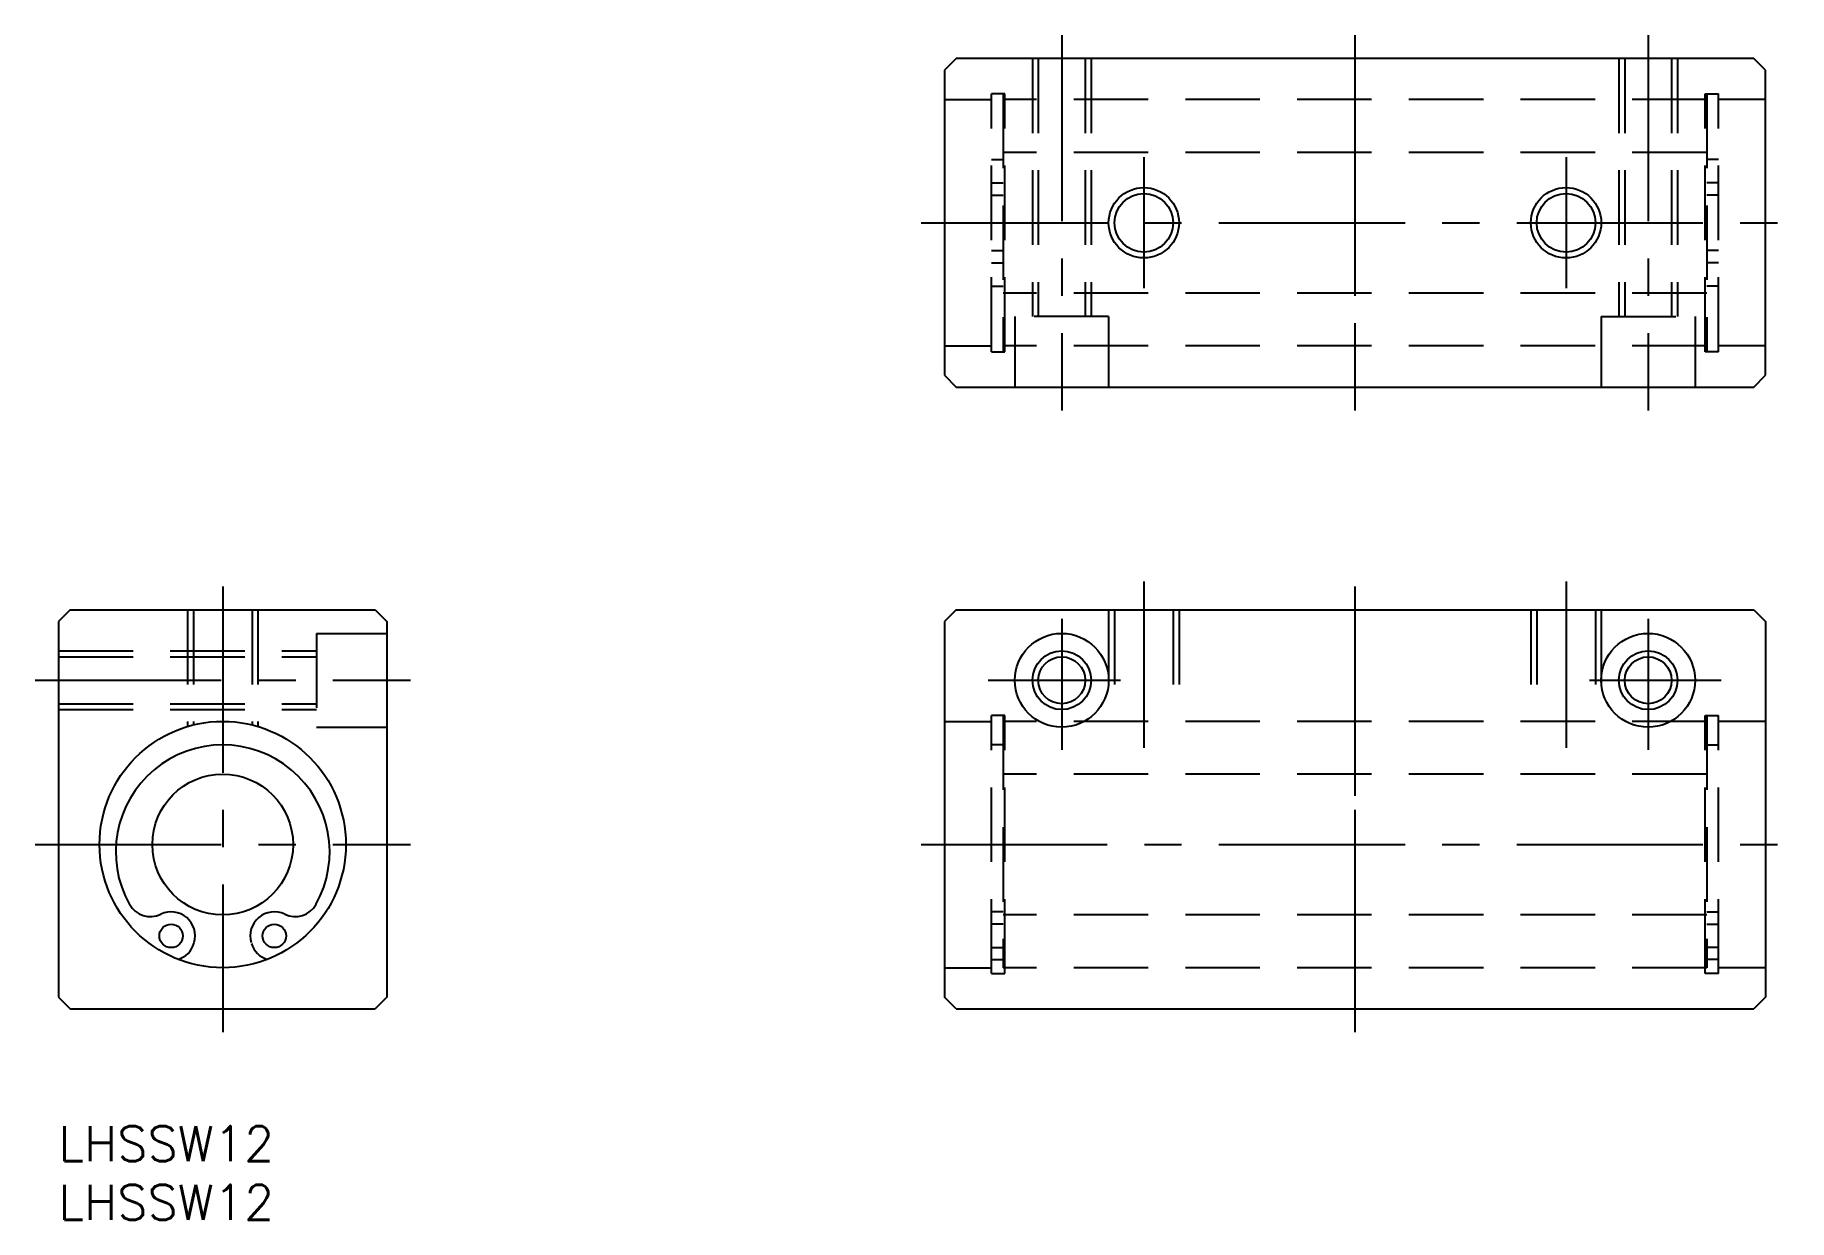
# Model space of a CAD drawing. Extents: x -2 to 148, y -8 to 93.
import ezdxf

# ---------------------------------------------------------------- set-up
doc = ezdxf.new("R2010")
doc.units = 0
doc.header["$LTSCALE"] = 0.5
doc.linetypes.add('CENTER', pattern=[50.8, 31.75, -6.35, 6.35, -6.35])
doc.linetypes.add('DASHED', pattern=[19.05, 12.7, -6.35])
for name, color, linetype in [('MSM_CENTER', 1, 'CENTER'), ('MSM_CONTINUOUS', 7, 'CONTINUOUS'), ('MSM_DASHED', 4, 'DASHED'), ('MSM_NARROW', 5, 'CONTINUOUS'), ('MSM_PART_NUMBER', 7, 'CONTINUOUS')]:
    doc.layers.add(name, color=color, linetype=linetype)
doc.styles.get("Standard").update_dxf_attribs({"font": 'txt.shx', "height": 3, "bigfont": 'bigfont.shx'})

# ---------------------------------------------------------------- blocks, each defined once
blk = doc.blocks.new('*U13')
at = {"layer": 'MSM_PART_NUMBER'}
blk.add_text('LHSSW12', height=3, dxfattribs=at).set_placement((0, -3))
blk = doc.blocks.new('*U14')
at = {"layer": 'MSM_PART_NUMBER'}
blk.add_text('LHSSW12', height=3, dxfattribs=at).set_placement((0, -8))

msp = doc.modelspace()

# ---------------------------------------------------------------- linework, layer by layer
at = {"layer": 'MSM_CENTER'}
for p, q in [((85.54, 93), (85.54, 61)), ((110.54, 93), (110.54, 61)), ((135.54, 93), (135.54, 61)), ((92.54, 82.58), (92.54, 71.42)), ((128.54, 82.58), (128.54, 71.42)), ((73.54, 77), (147.54, 77)), ((92.54, 46.42), (92.54, 32.25)), ((128.54, 46.42), (128.54, 32.25)), ((14, 46), (14, 8)), ((110.54, 46), (110.54, 8)), ((85.54, 43.25), (85.54, 32.08)), ((135.54, 43.25), (135.54, 32.08)), ((-2, 38), (30, 38)), ((79.28, 38), (90.54, 38)), ((130.54, 38), (141.78, 38)), ((-2, 24), (30, 24)), ((73.54, 24), (147.54, 24))]:
    msp.add_line(p, q, dxfattribs=at)
at = {"layer": 'MSM_CONTINUOUS'}
for p, q in [((76.54, 91), (75.54, 90)), ((75.54, 90), (75.54, 64)), ((144.54, 91), (76.54, 91)), ((145.54, 90), (144.54, 91)), ((145.54, 64), (145.54, 90)), ((75.54, 64), (76.54, 63)), ((76.54, 63), (144.54, 63)), ((144.54, 63), (145.54, 64)), ((1, 44), (0, 43)), ((1, 44), (27, 44)), ((27, 44), (28, 43)), ((76.54, 44), (75.54, 43)), ((76.54, 44), (144.54, 44)), ((144.54, 44), (145.54, 43)), ((0, 43), (0, 11)), ((28, 43), (28, 11)), ((75.54, 43), (75.54, 11)), ((145.54, 43), (145.54, 11)), ((28, 35), (28, 35)), ((28, 27), (28, 27)), ((11.55, 15.57), (11.57, 15.63)), ((0, 11), (1, 10)), ((28, 11), (27, 10)), ((76.54, 10), (75.54, 11)), ((145.54, 11), (144.54, 10)), ((1, 10), (27, 10)), ((76.54, 10), (144.54, 10))]:
    msp.add_line(p, q, dxfattribs=at)
for centre, radius in [((92.54, 77), 2.5), ((128.54, 77), 2.5), ((85.54, 38), 4), ((135.54, 38), 4), ((85.54, 38), 2), ((135.54, 38), 2), ((14, 24), 10.5), ((14, 24), 6), ((9.6, 16.21), 1), ((18.4, 16.21), 1)]:
    msp.add_circle(centre, radius, dxfattribs=at)
for centre, radius, start, end in [((14, 23.37), 9.12, 330.641, 209.359), ((7.83, 19.91), 2.05, 209.359, 295.519), ((9.6, 16.21), 2.05, 343.794, 115.519), ((18.4, 16.21), 2.05, 64.481, 196.206), ((20.17, 19.91), 2.05, 244.481, 330.641), ((9.63, 16.13), 2, 286.4159, 343.794), ((18.37, 16.13), 2, 196.206, 253.5841)]:
    msp.add_arc(centre, radius, start, end, dxfattribs=at)
at = {"layer": 'MSM_DASHED'}
for p, q in [((83.04, 91), (83.04, 69)), ((83.54, 91), (83.54, 69)), ((87.54, 91), (87.54, 69)), ((88.04, 91), (88.04, 69)), ((133.04, 91), (133.04, 69)), ((133.54, 91), (133.54, 69)), ((137.54, 91), (137.54, 69)), ((138.04, 91), (138.04, 69)), ((75.54, 87.5), (79.54, 87.5)), ((79.54, 66), (79.54, 88)), ((80.69, 88), (79.54, 88)), ((80.54, 88), (80.54, 66)), ((140.54, 87.5), (80.54, 87.5)), ((80.69, 66), (80.69, 88)), ((110.54, 87.5), (110.54, 66.5)), ((140.39, 88), (141.54, 88)), ((140.39, 66), (140.39, 88)), ((140.54, 88), (140.54, 66)), ((141.54, 66), (141.54, 88)), ((145.54, 87.5), (141.54, 87.5)), ((79.54, 82.4), (80.54, 82.4)), ((140.54, 83), (80.54, 83)), ((141.54, 82.4), (140.54, 82.4)), ((79.54, 80.4), (80.54, 80.4)), ((79.54, 79.35), (80.54, 79.35)), ((141.54, 80.4), (140.54, 80.4)), ((141.54, 79.35), (140.54, 79.35)), ((79.54, 74.65), (80.54, 74.65)), ((79.54, 73.6), (80.54, 73.6)), ((141.54, 74.65), (140.54, 74.65)), ((141.54, 73.6), (140.54, 73.6)), ((79.54, 71.6), (80.54, 71.6)), ((140.54, 71), (80.54, 71)), ((141.54, 71.6), (140.54, 71.6)), ((89.54, 69), (81.54, 69)), ((81.54, 69), (81.54, 63)), ((89.54, 69), (89.54, 63)), ((131.54, 69), (131.54, 63)), ((131.54, 69), (139.54, 69)), ((139.54, 69), (139.54, 63)), ((75.54, 66.5), (79.54, 66.5)), ((79.54, 66), (80.69, 66)), ((140.54, 66.5), (80.54, 66.5)), ((141.54, 66), (140.39, 66)), ((145.54, 66.5), (141.54, 66.5)), ((11, 44), (11, 34.06)), ((11.5, 44), (11.5, 34.2)), ((16.5, 44), (16.5, 34.2)), ((17, 44), (17, 34.06)), ((89.54, 44), (89.54, 34.5)), ((90.04, 44), (90.04, 34.5)), ((95.04, 44), (95.04, 34.5)), ((95.54, 44), (95.54, 34.5)), ((125.54, 44), (125.54, 34.5)), ((126.04, 44), (126.04, 34.5)), ((131.04, 44), (131.04, 34.5)), ((131.54, 44), (131.54, 34.5)), ((22, 42), (22, 34)), ((22, 42), (28, 42)), ((0, 40.5), (22, 40.5)), ((0, 40), (22, 40)), ((0, 36), (22, 36)), ((0, 35.5), (22, 35.5)), ((75.54, 34.5), (79.54, 34.5)), ((79.54, 13), (79.54, 35)), ((80.69, 35), (79.54, 35)), ((80.54, 35), (80.54, 13.5)), ((140.54, 34.5), (80.54, 34.5)), ((80.69, 13), (80.69, 35)), ((110.54, 34.5), (110.54, 13.5)), ((140.39, 13), (140.39, 35)), ((140.39, 35), (141.54, 35)), ((140.54, 35), (140.54, 13.5)), ((141.54, 13), (141.54, 35)), ((145.54, 34.5), (141.54, 34.5)), ((22, 34), (28, 34)), ((80.54, 32.5), (79.54, 32.5)), ((140.54, 32.5), (141.54, 32.5)), ((140.54, 30), (80.54, 30)), ((80.54, 18.26), (79.54, 18.26)), ((140.54, 18), (80.54, 18)), ((140.54, 18.26), (141.54, 18.26)), ((80.54, 17.21), (79.54, 17.21)), ((140.54, 17.21), (141.54, 17.21)), ((79.54, 15.21), (80.54, 15.21)), ((141.54, 15.21), (140.54, 15.21)), ((75.54, 13.5), (79.54, 13.5)), ((79.54, 14.21), (80.54, 14.21)), ((140.54, 13.5), (80.54, 13.5)), ((141.54, 14.21), (140.54, 14.21)), ((145.54, 13.5), (141.54, 13.5)), ((79.54, 13), (80.69, 13)), ((141.54, 13), (140.39, 13))]:
    msp.add_line(p, q, dxfattribs=at)
at = {"layer": 'MSM_NARROW'}
for centre, radius in [((92.54, 77), 3), ((128.54, 77), 3), ((85.54, 38), 2.5), ((135.54, 38), 2.5)]:
    msp.add_circle(centre, radius, dxfattribs=at)

# ---------------------------------------------------------------- block references
at = {"layer": 'MSM_CONTINUOUS'}
for name in ['*U13', '*U14']:
    msp.add_blockref(name, (0, 0), dxfattribs=at)

doc.saveas('drawing.dxf')
